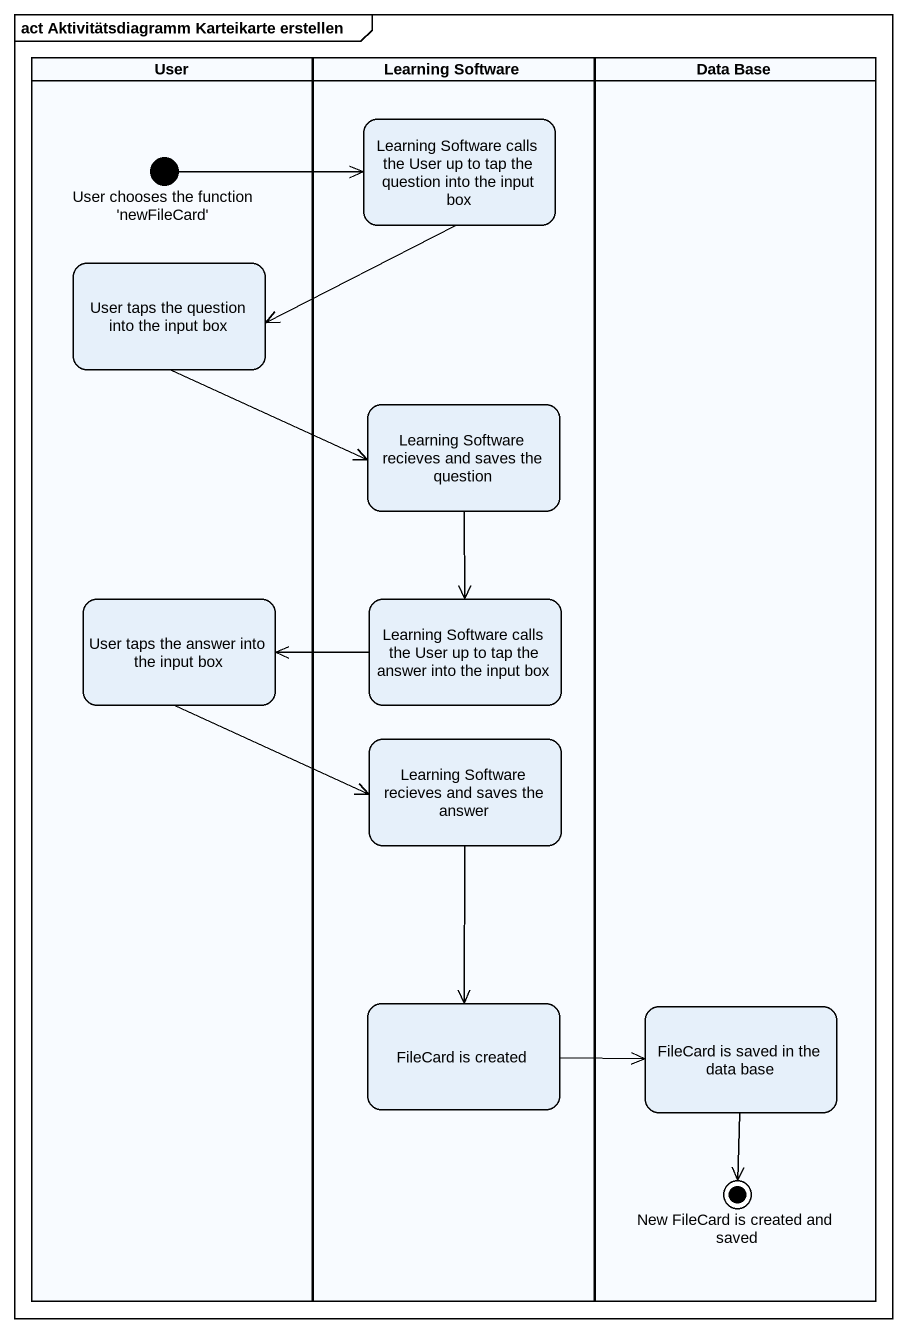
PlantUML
@startuml
mainframe act Aktivitätsdiagramm Karteikarte erstellen
hide empty description
state User <<partition>> {
  state "User chooses the function 'newFileCard'" as User_chooses_the_function <<start>>
  state "User taps the question into the input box" as User_taps_the_question_into
  state "User taps the answer into the input box" as User_taps_the_answer_into
}
state "Learning Software" as Learning_Software <<partition>> {
  state "Learning Software calls the User up to tap the question into the input box" as Learning_Software_calls_the
  state "Learning Software recieves and saves the question" as Learning_Software_recieves
  state "Learning Software calls the User up to tap the answer into the input box" as Learning_Software_calls_the_2
  state "Learning Software recieves and saves the answer" as Learning_Software_recieves_2
  state "FileCard is created" as FileCard_is_created
}
state "Data Base" as Data_Base <<partition>> {
  state "FileCard is saved in the data base" as FileCard_is_saved_in_the
  state "New FileCard is created and saved" as New_FileCard_is_created_and <<end>>
}
Learning_Software_calls_the -left-> User_taps_the_question_into
User_chooses_the_function -right-> Learning_Software_calls_the
User_taps_the_question_into -right-> Learning_Software_recieves
Learning_Software_recieves --> Learning_Software_calls_the_2
User_taps_the_answer_into -right-> Learning_Software_recieves_2
Learning_Software_calls_the_2 -left-> User_taps_the_answer_into
Learning_Software_recieves_2 --> FileCard_is_created
FileCard_is_created -right-> FileCard_is_saved_in_the
FileCard_is_saved_in_the --> New_FileCard_is_created_and
@enduml
